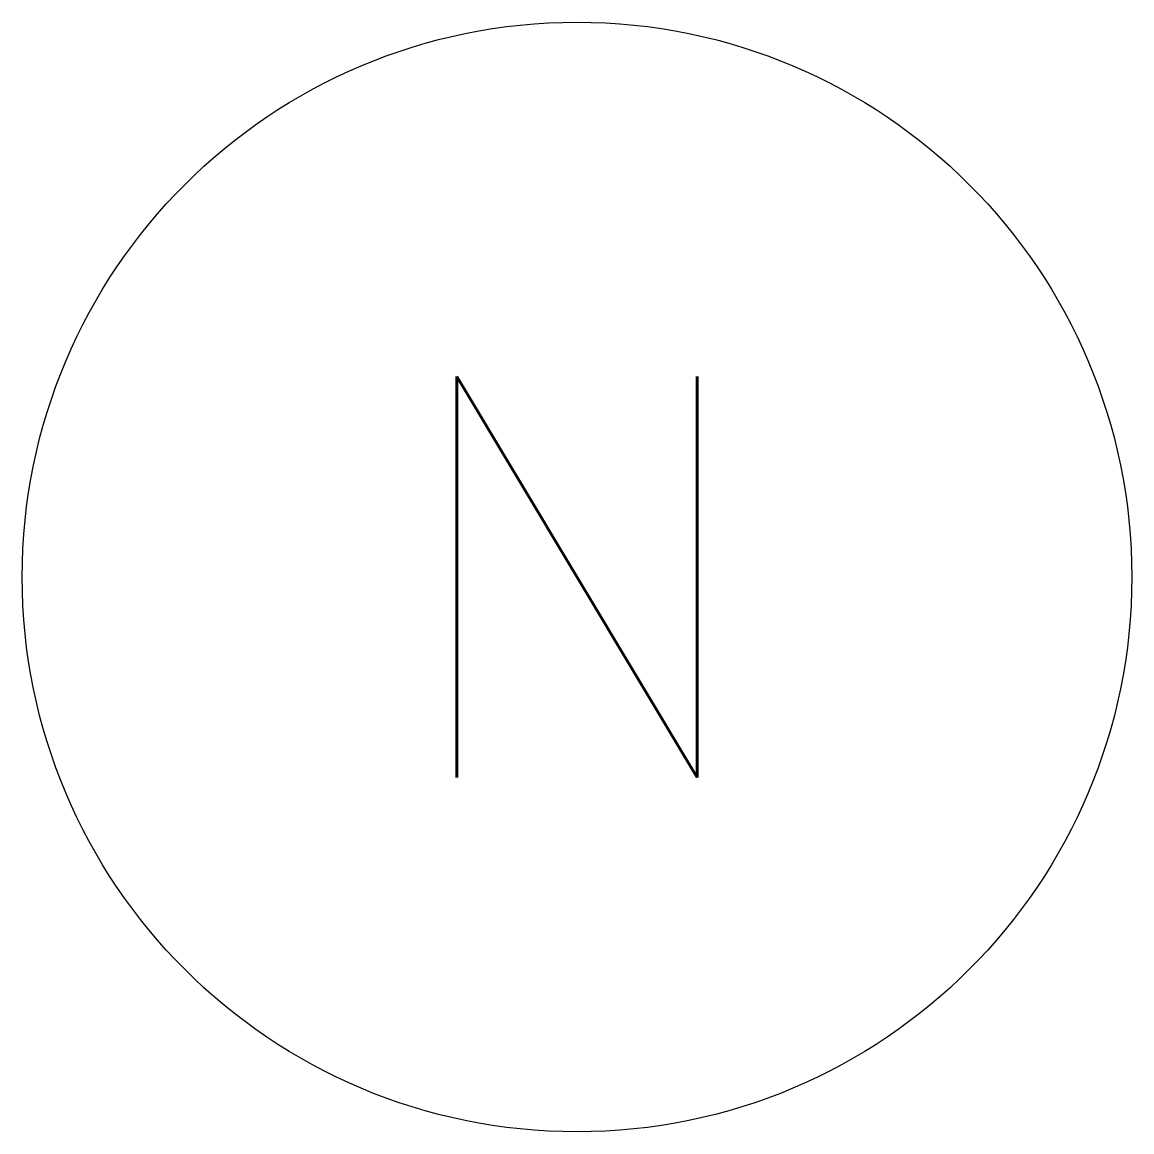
# Model space of a CAD drawing. Extents: x -20542.07 to -20536.54, y -4462.35 to -4456.81.
import ezdxf
from ezdxf.enums import TextEntityAlignment as Align

# ---------------------------------------------------------------- set-up
doc = ezdxf.new("R2010")
doc.units = 0
doc.header["$LTSCALE"] = 100
doc.header["$MEASUREMENT"] = 0
doc.layers.get('0').update_dxf_attribs({"linetype": 'CONTINUOUS'})
doc.styles.add('22', font='SIMPLEX.shx', dxfattribs={"height": 2, "bigfont": 'VN.shx'})

msp = doc.modelspace()

# ---------------------------------------------------------------- linework, layer by layer
msp.add_circle((-20539.3041, -4459.5831), 2.7684)

# ---------------------------------------------------------------- texts
at = {"style": '22'}
msp.add_attdef('N', text='', height=2, dxfattribs=at).set_placement((-20539.3041, -4459.5831), align=Align.MIDDLE_CENTER)

doc.saveas('drawing.dxf')
